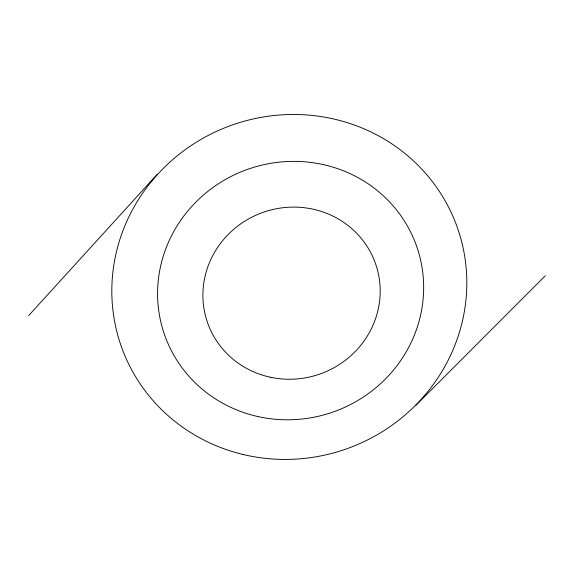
<?xml version="1.0" encoding="UTF-8"?>
<svg xmlns="http://www.w3.org/2000/svg" width="574" height="574" viewBox="0 0 574 574"><rect width="100%" height="100%" fill="white"/><g stroke="black" fill="none" stroke-linecap="round" stroke-linejoin="round"><path stroke-width="0.86" d="M28.7 315.564L157.319 174.209M415.483 405.725L545.3 275.742M257.712 416.516A133.591 128.641 -19.7 0 0 418.704 252.689A133.591 128.641 -19.7 0 0 195.433 202.55A133.591 128.641 -19.7 0 0 257.712 416.516M243.247 454.522A178.227 171.719 -19.7 0 0 460.8 238.511A178.227 171.719 -19.7 0 0 163.899 167.816A178.227 171.719 -19.7 0 0 243.247 454.522M270.713 377.305A89.027 85.691 -19.7 0 0 376.587 266.867A89.027 85.691 -19.7 0 0 227.333 235.354A89.027 85.691 -19.7 0 0 270.713 377.305"/></g></svg>
